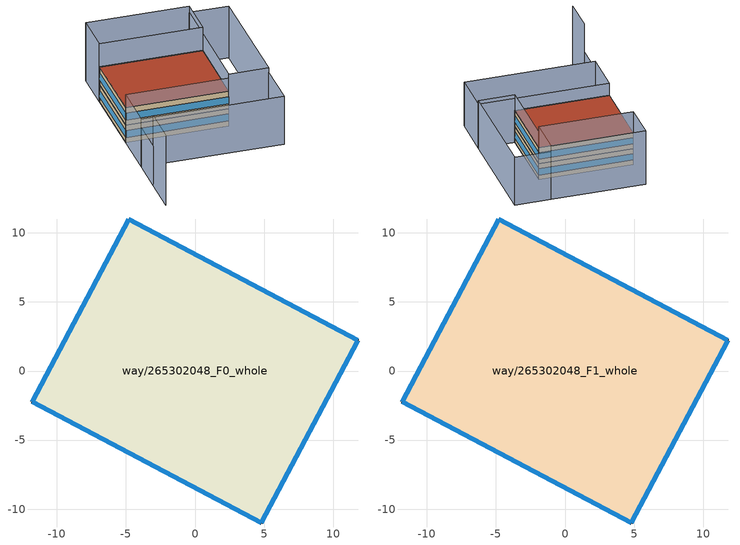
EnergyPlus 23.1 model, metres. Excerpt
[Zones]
way/265302048_F0_whole
 floor ground (Floor_Construction): 4.81,-11.01 11.81,2.21 -4.8,11.01 -11.81,-2.22 z0
 wall outside (Wall_Construction): 4.81,-11.01 -11.81,-2.22 -4.8,11.01 11.81,2.21 4.81,-11.01 z0:3.5
 window (Window_Construction): 4.8,-11 -11.8,-2.22 / -11.8,-2.21 -4.8,11 / -4.79,11.01 11.8,2.21 / 11.8,2.2 4.81,-11 z1.05:2.45
way/265302048_F1_whole
 floor to way/265302048_F0_whole (Floor_Construction): 4.81,-11.01 11.81,2.21 -4.8,11.01 -11.81,-2.22 z3.5
 wall outside (Wall_Construction): 4.81,-11.01 -11.81,-2.22 -4.8,11.01 11.81,2.21 4.81,-11.01 z3.5:7
 window (Window_Construction): 4.8,-11 -11.8,-2.22 / -11.8,-2.21 -4.8,11 / -4.79,11.01 11.8,2.21 / 11.8,2.2 4.81,-11 z4.55:5.95
 roof outside (Roof_Construction): 11.81,2.21 4.81,-11.01 -11.81,-2.22 -4.8,11.01 z7
shading: -22.44,-22.29 -19.13,-16.03 z0:14; -19.13,-16.04 -15.94,-10.01 z0:7.9; 7.07,-22.19 -15.94,-10.01 / -15.94,-10.01 -11.81,-2.21 / -11.81,-2.21 11.2,-14.39 / 11.2,-14.39 7.07,-22.19 z0:9.6; 4.81,-11.01 15.39,8.98 / 15.39,8.98 21.79,5.59 / 21.79,5.59 11.2,-14.4 / 11.2,-14.4 4.81,-11.01 z0:10.4; -1.21,17.78 15.39,8.98 / 15.39,8.98 11.81,2.21 / 11.81,2.21 -4.8,11.01 / -4.8,11.01 -1.21,17.78 z0:11.6
[Building]
OpenUBEM_Building: North Axis=0; Terrain=City; Solar Distribution=FullExterior
[Site:Location]
New.York-Central.Park.Obs-Belvedere.Castle: Latitude=40.77889; Longitude=-73.9692; Time Zone=-5; Elevation=48
[SizingPeriod:WeatherFileDays]
AnnualSizingPeriod: Begin Month=1; Begin Day of Month=1; End Month=12; End Day of Month=31; Day of Week for Start Day=Monday; Use Weather File Daylight Saving Period=No; Use Weather File Rain and Snow Indicators=No
[SITE:WATERMAINSTEMPERATURE]
Calculation Method=CorrelationFromWeatherFile
[MATERIAL:NOMASS] Roughness=MediumRough; Thermal Absorptance=0.9; Solar Absorptance=0.7; Visible Absorptance=0.7
Name | Thermal Resistance
Roof_Assembly | 5.49451
Wall_Assembly | 1.69205
Floor_Assembly | 3.08642
[WINDOWMATERIAL:SIMPLEGLAZINGSYSTEM]
Window_Material: UFactor=2.044; Solar Heat Gain Coefficient=0.36; Visible Transmittance=0.6
[CONSTRUCTION]
Roof_Construction: Roof_Assembly
Wall_Construction: Wall_Assembly
Floor_Construction: Floor_Assembly
Window_Construction: Window_Material
[ZONE] Type=1; Multiplier=1; Ceiling Height=autocalculate; Volume=autocalculate; Floor Area=autocalculate; Part of Total Floor Area=Yes
way/265302048_F0_whole; way/265302048_F1_whole
[PEOPLE] Number of People Schedule=Occupancy_Schedule_RetailStandalone; Number of People Calculation Method=People/Area; People per Floor Area=0.0195695; Fraction Radiant=0.3; Sensible Heat Fraction=autocalculate; Activity Level Schedule=Activity_Level; Carbon Dioxide Generation Rate=3.82e-08; Enable ASHRAE 55 Comfort Warnings=No; Mean Radiant Temperature Calculation Type=ZoneAveraged; Clothing Insulation Calculation Method=ClothingInsulationSchedule; Cold Stress Temperature Threshold=15.56; Heat Stress Temperature Threshold=30
Name | Zone or ZoneList or Space or SpaceList
People_way/265302048_F0_whole | way/265302048_F0_whole
People_way/265302048_F1_whole | way/265302048_F1_whole
[LIGHTS] Schedule=Lighting_Schedule_RetailStandalone; Design Level Calculation Method=Watts/Area; Watts per Zone Floor Area=16.15; Return Air Fraction=0; Fraction Radiant=0.42; Fraction Visible=0; Fraction Replaceable=1; EndUse Subcategory=General; Return Air Fraction Calculated from Plenum Temperature=No; Return Air Fraction Function of Plenum Temperature Coefficient 1=0; Return Air Fraction Function of Plenum Temperature Coefficient 2=0
Name | Zone or ZoneList or Space or SpaceList
Lights_way/265302048_F0_whole | way/265302048_F0_whole
Lights_way/265302048_F1_whole | way/265302048_F1_whole
[ELECTRICEQUIPMENT] Schedule=Equipment_Schedule_RetailStandalone; Design Level Calculation Method=Watts/Area; Watts per Zone Floor Area=10.76; Fraction Latent=0; Fraction Radiant=0.5; Fraction Lost=0; EndUse Subcategory=General
Name | Zone or ZoneList or Space or SpaceList
Equipment_way/265302048_F0_whole | way/265302048_F0_whole
Equipment_way/265302048_F1_whole | way/265302048_F1_whole
[ZONEINFILTRATION:DESIGNFLOWRATE] Schedule=Infiltration_Schedule_RetailStandalone; Design Flow Rate Calculation Method=Flow/ExteriorWallArea; Flow Rate per Exterior Surface Area=0.000285; Constant Term Coefficient=1; Temperature Term Coefficient=0; Velocity Term Coefficient=0; Velocity Squared Term Coefficient=0
Name | Zone or ZoneList or Space or SpaceList
Infiltration_way/265302048_F0_whole | way/265302048_F0_whole
Infiltration_way/265302048_F1_whole | way/265302048_F1_whole
[HVACTEMPLATE:THERMOSTAT] Heating Setpoint Schedule=Heating_Setpoint_RetailStandalone; Cooling Setpoint Schedule=Cooling_Setpoint_RetailStandalone
way/265302048_F0_whole_Thermostat; way/265302048_F1_whole_Thermostat
[HVACTEMPLATE:ZONE:UNITARY] Supply Air Maximum Flow Rate=autosize; Outdoor Air Method=Flow/Person; Outdoor Air Flow Rate per Person=0.01; Outdoor Air Flow Rate per Zone Floor Area=0; Outdoor Air Flow Rate per Zone=0; Baseboard Heating Type=None; Baseboard Heating Capacity=autosize; Zone Cooling Design Supply Air Temperature Input Method=SystemSupplyAirTemperature; Zone Cooling Design Supply Air Temperature=12.8; Zone Cooling Design Supply Air Temperature Difference=11.11; Zone Heating Design Supply Air Temperature Input Method=SystemSupplyAirTemperature; Zone Heating Design Supply Air Temperature=50; Zone Heating Design Supply Air Temperature Difference=30
Name | Template Unitary System | Template Thermostat
way/265302048_F0_whole | way/265302048_F0_whole_PSZ_Sys | way/265302048_F0_whole_Thermostat
way/265302048_F1_whole | way/265302048_F1_whole_PSZ_Sys | way/265302048_F1_whole_Thermostat
[HVACTEMPLATE:SYSTEM:UNITARY] Supply Fan Maximum Flow Rate=autosize; Supply Fan Total Efficiency=0.55575; Supply Fan Delta Pressure=622.5; Supply Fan Motor Efficiency=0.9; Supply Fan Motor in Air Stream Fraction=1; Cooling Coil Type=SingleSpeedDX; Cooling Design Supply Air Temperature=12.8; Cooling Coil Gross Rated Total Capacity=autosize; Cooling Coil Gross Rated Sensible Heat Ratio=autosize; Cooling Coil Gross Rated COP=3.56925; Heating Coil Type=Gas; Heating Design Supply Air Temperature=50; Heating Coil Capacity=autosize; Gas Heating Coil Efficiency=0.88; Gas Heating Coil Parasitic Electric Load=0; Maximum Outdoor Air Flow Rate=autosize; Minimum Outdoor Air Flow Rate=autosize; Economizer Type=DifferentialDryBulb; Economizer Lockout=NoLockout; Supply Fan Placement=BlowThrough; Night Cycle Control=StayOff; Heat Recovery Type=None; Sensible Heat Recovery Effectiveness=0.7; Latent Heat Recovery Effectiveness=0.65; Dehumidification Control Type=None; Dehumidification Setpoint=60; Humidifier Type=None; Humidifier Rated Capacity=1e-06; Humidifier Rated Electric Power=autosize; Humidifier Setpoint=30; Return Fan=No; Return Fan Total Efficiency=0.7; Return Fan Delta Pressure=500; Return Fan Motor Efficiency=0.9; Return Fan Motor in Air Stream Fraction=1
Name | Control Zone or Thermostat Location
way/265302048_F0_whole_PSZ_Sys | way/265302048_F0_whole
way/265302048_F1_whole_PSZ_Sys | way/265302048_F1_whole
[WATERHEATER:MIXED]
DHW_Heater_RetailStandalone: Tank Volume=0.3785; Setpoint Temperature Schedule=OpenUBEM_DHW_Setpoint; Deadband Temperature Difference=0; Heater Control Type=Cycle; Heater Maximum Capacity=1600; Heater Ignition Minimum Flow Rate=0; Heater Ignition Delay=0; Heater Fuel Type=Electricity; Heater Thermal Efficiency=1; Off Cycle Parasitic Fuel Consumption Rate=0; Off Cycle Parasitic Fuel Type=Electricity; Off Cycle Parasitic Heat Fraction to Tank=0; On Cycle Parasitic Fuel Consumption Rate=0; On Cycle Parasitic Heat Fraction to Tank=0; Ambient Temperature Indicator=Zone; Ambient Temperature Zone=way/265302048_F0_whole; Off Cycle Loss Coefficient to Ambient Temperature=2.01; Off Cycle Loss Fraction to Zone=1; On Cycle Loss Coefficient to Ambient Temperature=2.01; On Cycle Loss Fraction to Zone=1; Peak Use Flow Rate=4.6337e-06; Use Flow Rate Fraction Schedule=OpenUBEM_DHW_FlowFrac_RetailStandalone; Use Side Effectiveness=1; Source Side Effectiveness=1; Use Side Design Flow Rate=autosize; Source Side Design Flow Rate=autosize; Indirect Water Heating Recovery Time=1.5; Source Side Flow Control Mode=IndirectHeatPrimarySetpoint; EndUse Subcategory=DHW
[WATERUSE:EQUIPMENT]
DHW_WaterUse_RetailStandalone: EndUse Subcategory=DHW; Peak Flow Rate=4.6337e-06; Flow Rate Fraction Schedule=OpenUBEM_DHW_FlowFrac_RetailStandalone; Target Temperature Schedule=OpenUBEM_DHW_Setpoint; Zone=way/265302048_F0_whole; Sensible Fraction Schedule=OpenUBEM_DHW_SensibleFrac; Latent Fraction Schedule=OpenUBEM_DHW_LatentFrac
[WATERUSE:CONNECTIONS]
DHW_WaterConn_RetailStandalone: Hot Water Supply Temperature Schedule=OpenUBEM_DHW_Setpoint; Drain Water Heat Exchanger Type=None; Drain Water Heat Exchanger Destination=Plant; Water Use Equipment 1=DHW_WaterUse_RetailStandalone
[SCHEDULE:COMPACT]
Occupancy_Schedule_RetailStandalone: Through: 12/31, For: Weekdays, Until: 07:00, 0, Until: 08:00, 0.1, Until: 09:00, 0.2, Until: 11:00, 0.5, Until: 15:00, 0.7, Until: 16:00, 0.8, Until: 17:00, 0.7, Until: 19:00, 0.5, Until: 21:00, 0.3, Until: 24:00, 0, For: Saturday, Until: 07:00, 0, Until: 08:00, 0.1, Until: 09:00, 0.2, Until: 10:00, 0.5, Until: 11:00, 0.6, Until: 17:00, 0.8, Until: 18:00, 0.6, Until: 21:00, 0.2, Until: 22:00, 0.1, Until: 24:00, 0, For: AllOtherDays, Until: 09:00, 0, Until: 10:00, 0.1, Until: 12:00, 0.2, Until: 17:00, 0.4, Until: 18:00, 0.2, Until: 19:00, 0.1, Until: 24:00, 0
Lighting_Schedule_RetailStandalone: Through: 12/31, For: Weekdays, Until: 07:00, 0.05, Until: 08:00, 0.2, Until: 09:00, 0.4, Until: 18:00, 0.9, Until: 21:00, 0.5, Until: 22:00, 0.2, Until: 24:00, 0.05, For: Saturday, Until: 07:00, 0.05, Until: 08:00, 0.1, Until: 09:00, 0.3, Until: 10:00, 0.6, Until: 18:00, 0.9, Until: 19:00, 0.5, Until: 21:00, 0.3, Until: 22:00, 0.1, Until: 24:00, 0.05, For: AllOtherDays, Until: 09:00, 0.05, Until: 10:00, 0.1, Until: 12:00, 0.4, Until: 17:00, 0.6, Until: 18:00, 0.4, Until: 19:00, 0.2, Until: 24:00, 0.05
Equipment_Schedule_RetailStandalone: Through: 12/31, For: Weekdays, Until: 07:00, 0.197373, Until: 08:00, 0.39888, Until: 09:00, 0.59832, Until: 19:00, 0.897481, Until: 20:00, 0.698041, Until: 21:00, 0.698041, Until: 22:00, 0.197373, Until: 24:00, 0.197373, For: Saturday, Until: 07:00, 0.148029, Until: 08:00, 0.29916, Until: 09:00, 0.4986, Until: 10:00, 0.797761, Until: 18:00, 0.897481, Until: 19:00, 0.698041, Until: 21:00, 0.4986, Until: 22:00, 0.29916, Until: 24:00, 0.148029, For: AllOtherDays, Until: 09:00, 0.148029, Until: 10:00, 0.29916, Until: 12:00, 0.59832, Until: 17:00, 0.797761, Until: 18:00, 0.59832, Until: 19:00, 0.39888, Until: 24:00, 0.148029
Heating_Setpoint_RetailStandalone: Through: 12/31, For: Weekdays, Until: 07:00, 15.6, Until: 08:00, 21.1, Until: 09:00, 21.1, Until: 11:00, 21.1, Until: 15:00, 21.1, Until: 16:00, 21.1, Until: 17:00, 21.1, Until: 19:00, 21.1, Until: 21:00, 21.1, Until: 24:00, 15.6, For: Saturday, Until: 07:00, 15.6, Until: 08:00, 21.1, Until: 09:00, 21.1, Until: 10:00, 21.1, Until: 11:00, 21.1, Until: 17:00, 21.1, Until: 18:00, 21.1, Until: 21:00, 21.1, Until: 22:00, 21.1, Until: 24:00, 15.6, For: AllOtherDays, Until: 09:00, 15.6, Until: 10:00, 21.1, Until: 12:00, 21.1, Until: 17:00, 21.1, Until: 18:00, 21.1, Until: 19:00, 21.1, Until: 24:00, 15.6
Cooling_Setpoint_RetailStandalone: Through: 12/31, For: Weekdays, Until: 07:00, 29.4, Until: 08:00, 23.9, Until: 09:00, 23.9, Until: 11:00, 23.9, Until: 15:00, 23.9, Until: 16:00, 23.9, Until: 17:00, 23.9, Until: 19:00, 23.9, Until: 21:00, 23.9, Until: 24:00, 29.4, For: Saturday, Until: 07:00, 29.4, Until: 08:00, 23.9, Until: 09:00, 23.9, Until: 10:00, 23.9, Until: 11:00, 23.9, Until: 17:00, 23.9, Until: 18:00, 23.9, Until: 21:00, 23.9, Until: 22:00, 23.9, Until: 24:00, 29.4, For: AllOtherDays, Until: 09:00, 29.4, Until: 10:00, 23.9, Until: 12:00, 23.9, Until: 17:00, 23.9, Until: 18:00, 23.9, Until: 19:00, 23.9, Until: 24:00, 29.4
Infiltration_Schedule_RetailStandalone: Through: 12/31, For: Weekdays, Until: 07:00, 1, Until: 08:00, 0.25, Until: 09:00, 0.25, Until: 11:00, 0.25, Until: 15:00, 0.25, Until: 16:00, 0.25, Until: 17:00, 0.25, Until: 19:00, 0.25, Until: 21:00, 0.25, Until: 24:00, 1, For: Saturday, Until: 07:00, 1, Until: 08:00, 0.25, Until: 09:00, 0.25, Until: 10:00, 0.25, Until: 11:00, 0.25, Until: 17:00, 0.25, Until: 18:00, 0.25, Until: 21:00, 0.25, Until: 22:00, 0.25, Until: 24:00, 1, For: AllOtherDays, Until: 09:00, 1, Until: 10:00, 0.25, Until: 12:00, 0.25, Until: 17:00, 0.25, Until: 18:00, 0.25, Until: 19:00, 0.25, Until: 24:00, 1
[Schedule:Constant]
Activity_Level: Hourly Value=120
[SCHEDULE:CONSTANT]
Name | Hourly Value
OpenUBEM_DHW_Setpoint | 60
OpenUBEM_DHW_FlowFrac_RetailStandalone | 0.229658
OpenUBEM_DHW_SensibleFrac | 0.2
OpenUBEM_DHW_LatentFrac | 0.05
